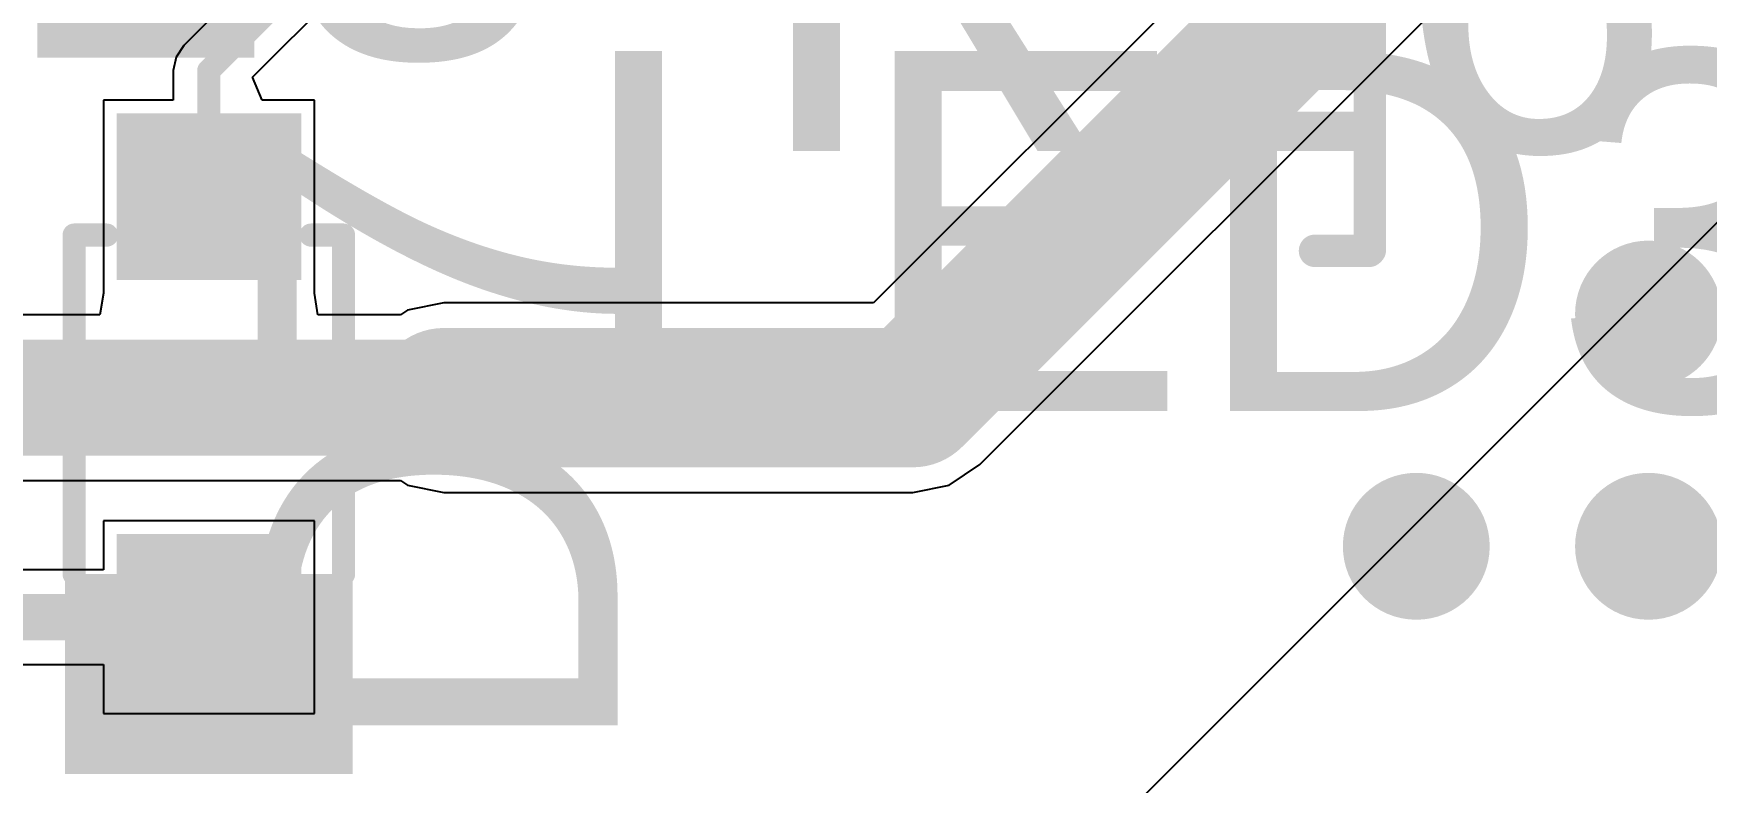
# Model space of a CAD drawing. Header units: millimetres. Extents: x -23 to 83, y -38 to 11.
# Drawn here: x 64.9 to 74.05, y -27.85 to -23.75 of the extents above; entities that cross this region are included whole.
import ezdxf

# ---------------------------------------------------------------- set-up
doc = ezdxf.new("R2010")
doc.units = ezdxf.units.MM
for name, color, linetype in [('BottomLayer', 5, 'Continuous'), ('BottomSolder', 6, 'Continuous'), ('TopLayer', 1, 'Continuous'), ('TopOverlay', 2, 'Continuous'), ('TopPaste', 8, 'Continuous'), ('TopSolder', 216, 'Continuous'), ('ViaHoleLayer', 16, 'Continuous')]:
    doc.layers.add(name, color=color, linetype=linetype)
doc.styles.add('Arial', font='', dxfattribs={"height": 0.2})
doc.styles.get('Arial').set_extended_font_data('Arial')

# ---------------------------------------------------------------- blocks, each defined once
blk = doc.blocks.new('SOD_323_56')
at = {"layer": 'TopLayer'}
for points in [[(-0.74999977, -0.4500003700000001), (-1.55000071, -0.4500003699999999), (-1.55000071, 0.4500003700000001), (-0.74999977, 0.4500003699999999)], [(1.55000071, -0.4500003700000001), (0.74999977, -0.4500003699999999), (0.74999977, 0.4500003700000001), (1.55000071, 0.4500003699999999)]]:
    blk.add_hatch(color=1, dxfattribs=at).paths.add_polyline_path(points)
at = {"layer": 'TopOverlay'}
for points in [[(-2.0066, 0.4826), (-0.9143999999999999, 0.4826), (-0.9143999999999999, 0.7874), (-2.0066, 0.7874)], [(-2.0066, -0.508), (-1.5748, -0.508), (-1.5748, 0.508), (-2.0066, 0.508)], [(-2.0066, -0.7874), (-0.9143999999999999, -0.7874), (-0.9143999999999999, -0.4826), (-2.0066, -0.4826)]]:
    blk.add_hatch(color=2, dxfattribs=at).paths.add_polyline_path(points)
at = {"layer": 'TopPaste'}
for points in [[(-0.74999977, -0.4500003700000001), (-1.55000071, -0.4500003699999999), (-1.55000071, 0.4500003700000001), (-0.74999977, 0.4500003699999999)], [(1.55000071, -0.4500003700000001), (0.74999977, -0.4500003699999999), (0.74999977, 0.4500003700000001), (1.55000071, 0.4500003699999999)]]:
    blk.add_hatch(color=8, dxfattribs=at).paths.add_polyline_path(points)
at = {"layer": 'TopSolder'}
for points in [[(-0.69499861, -0.50500153), (-1.60500187, -0.5050015299999998), (-1.60500187, 0.50500153), (-0.69499861, 0.5050015299999998)], [(1.60500187, -0.50500153), (0.69499861, -0.5050015299999998), (0.69499861, 0.50500153), (1.60500187, 0.5050015299999998)]]:
    blk.add_hatch(color=216, dxfattribs=at).paths.add_polyline_path(points)
at = {"layer": 'TopOverlay', "const_width": 0.127}
for points in [[(-0.9143999999999999, 0.7366), (0.9397999999999999, 0.7366)], [(0.9397999999999999, 0.7366), (0.9397999999999999, 0.5588)], [(0.9397999999999999, -0.5588), (0.9397999999999999, -0.7366)], [(-0.9143999999999999, -0.7366), (0.9397999999999999, -0.7366)]]:
    blk.add_lwpolyline(points, dxfattribs=at)
at = {"layer": 'TopOverlay', "const_width": 0.0635}
for points in [[(-0.9461499999999999, 0.7366, 1), (-0.88265, 0.7366, 1)], [(0.9080499999999999, 0.7366, 1), (0.9715499999999999, 0.7366, 1)], [(0.9080499999999999, 0.7366, 1), (0.9715499999999999, 0.7366, 1)], [(0.9080499999999999, 0.5588, 1), (0.9715499999999999, 0.5588, 1)], [(0.9080499999999999, -0.5588, 1), (0.9715499999999999, -0.5588, 1)], [(-0.9461499999999999, -0.7366, 1), (-0.88265, -0.7366, 1)], [(0.9080499999999999, -0.7366, 1), (0.9715499999999999, -0.7366, 1)], [(0.9080499999999999, -0.7366, 1), (0.9715499999999999, -0.7366, 1)]]:
    blk.add_lwpolyline(points, format="xyb", close=True, dxfattribs=at)

msp = doc.modelspace()

# ---------------------------------------------------------------- hatches: boundary and pattern name
at = {"layer": 'BottomLayer'}
h = msp.add_hatch(color=5, dxfattribs=at)
edge = h.paths.add_edge_path()
edge.add_arc((73.73111999999999, -25.288494), 0.2999994, 0, 360)
h = msp.add_hatch(color=5, dxfattribs=at)
edge = h.paths.add_edge_path()
edge.add_arc((72.46112, -26.558494), 0.2999994, 0, 360)
h = msp.add_hatch(color=5, dxfattribs=at)
edge = h.paths.add_edge_path()
edge.add_arc((73.73111999999999, -26.558494), 0.2999994, 0, 360)
at = {"layer": 'BottomSolder'}
h = msp.add_hatch(color=6, dxfattribs=at)
edge = h.paths.add_edge_path()
edge.add_arc((73.73111999999999, -25.288494), 0.4015993999999999, 0, 360)
h = msp.add_hatch(color=6, dxfattribs=at)
edge = h.paths.add_edge_path()
edge.add_arc((72.46112, -26.558494), 0.4015993999999999, 0, 360)
h = msp.add_hatch(color=6, dxfattribs=at)
edge = h.paths.add_edge_path()
edge.add_arc((73.73111999999999, -26.558494), 0.4015993999999999, 0, 360)
at = {"layer": 'TopLayer'}
h = msp.add_hatch(color=1, dxfattribs=at)
edge = h.paths.add_edge_path()
edge.add_arc((73.73111999999999, -25.288494), 0.2999994, 0, 360)
h = msp.add_hatch(color=1, dxfattribs=at)
edge = h.paths.add_edge_path()
edge.add_arc((72.46112, -26.558494), 0.2999994, 0, 360)
h = msp.add_hatch(color=1, dxfattribs=at)
edge = h.paths.add_edge_path()
edge.add_arc((73.73111999999999, -26.558494), 0.2999994, 0, 360)
at = {"layer": 'TopSolder'}
h = msp.add_hatch(color=216, dxfattribs=at)
edge = h.paths.add_edge_path()
edge.add_arc((73.73111999999999, -25.288494), 0.4015993999999999, 0, 360)
h = msp.add_hatch(color=216, dxfattribs=at)
edge = h.paths.add_edge_path()
edge.add_arc((72.46112, -26.558494), 0.4015993999999999, 0, 360)
h = msp.add_hatch(color=216, dxfattribs=at)
edge = h.paths.add_edge_path()
edge.add_arc((73.73111999999999, -26.558494), 0.4015993999999999, 0, 360)
at = {"layer": 'ViaHoleLayer'}
h = msp.add_hatch(color=16, dxfattribs=at)
edge = h.paths.add_edge_path()
edge.add_arc((73.73111999999999, -25.288494), 0.1499997, 0, 360)
h = msp.add_hatch(color=16, dxfattribs=at)
edge = h.paths.add_edge_path()
edge.add_arc((72.46112, -26.558494), 0.1499997, 0, 360)
h = msp.add_hatch(color=16, dxfattribs=at)
edge = h.paths.add_edge_path()
edge.add_arc((73.73111999999999, -26.558494), 0.1499997, 0, 360)

# ---------------------------------------------------------------- linework, layer by layer
at = {"layer": 'TopLayer'}
for p, q in [((70.07375368, -26.11194168), (73.52586767999999, -22.65982768)), ((70.90029761999999, -27.993594), (76.18221999999999, -22.71167162)), ((71.58817788, -23.13252676), (69.49296235999999, -25.22774228)), ((66.0965912, -23.99249456), (66.93144348, -23.15764228)), ((66.2449018, -23.29481244), (65.71977711999999, -23.81993712)), ((65.67767407999999, -23.88294944), (65.66288874, -23.95728)), ((65.71977711999999, -23.81993712), (65.67767407999999, -23.88294944)), ((65.66288874, -23.95728), (65.66288874, -24.11949456)), ((66.14919714, -24.11949456), (66.0965912, -23.99249456)), ((65.66288874, -24.11949456), (65.2801209, -24.11949456)), ((65.2801209, -24.11949456), (65.2801209, -25.17349042)), ((66.4341191, -24.11949456), (66.14919714, -24.11949456)), ((66.4341191, -25.17349042), (66.4341191, -24.11949456)), ((65.28011836, -25.17349042), (65.2607915, -25.29248688)), ((65.2801209, -25.17349042), (65.28011836, -25.17349042)), ((66.43412163999999, -25.17349042), (66.4341191, -25.17349042)), ((66.4534485, -25.29248688), (66.43412163999999, -25.17349042)), ((67.142106, -25.22774228), (66.94389456, -25.26716816)), ((69.49296235999999, -25.22774228), (67.142106, -25.22774228)), ((65.2607915, -25.29248688), (63.80722316, -25.29248688)), ((66.90600284, -25.29248688), (66.4534485, -25.29248688)), ((66.94389456, -25.26716816), (66.90600284, -25.29248688)), ((69.90571743999999, -26.22421984), (70.07375368, -26.11194168)), ((63.80722316, -26.19890112), (66.90600284, -26.19890112)), ((66.90600284, -26.19890112), (66.94389456, -26.22421984)), ((66.94389456, -26.22421984), (67.142106, -26.26364572)), ((69.707506, -26.26364572), (69.90571743999999, -26.22421984)), ((67.142106, -26.26364572), (69.707506, -26.26364572)), ((66.4341191, -26.41949504), (65.2801209, -26.41949504)), ((65.2801209, -26.41949504), (65.2801209, -26.68751838)), ((66.4341191, -27.47349344), (66.4341191, -26.41949504)), ((65.2801209, -26.68751838), (63.15836999999999, -26.68751838)), ((63.26564181999999, -27.2054701), (65.2801209, -27.2054701)), ((65.2801209, -27.2054701), (65.2801209, -27.47349344)), ((65.2801209, -27.47349344), (66.4341191, -27.47349344))]:
    msp.add_line(p, q, dxfattribs=at)
for points, const_width in [([(69.707506, -25.745694), (73.15962, -22.29358)], 0.7619999999999999), ([(65.85712, -23.95728), (66.7941006, -23.0202994)], 0.127), ([(65.85712, -24.64649376), (65.85712, -23.95728)], 0.127), ([(63.57112, -25.745694), (67.142106, -25.745694)], 0.635), ([(67.142106, -25.745694), (69.707506, -25.745694)], 0.7619999999999999), ([(63.15836999999999, -26.94649424), (65.85712, -26.94649424)], 0.254)]:
    msp.add_lwpolyline(points, dxfattribs=dict(at, const_width=const_width))
for points, const_width in [([(65.82536999999999, -23.95728, 1), (65.88887, -23.95728, 1)], 0.0635), ([(65.82536999999999, -23.95728, 1), (65.88887, -23.95728, 1)], 0.0635), ([(65.82536999999999, -24.64649376, 1), (65.88887, -24.64649376, 1)], 0.0635), ([(66.951606, -25.745694, 1), (67.332606, -25.745694, 1)], 0.3809999999999999), ([(66.983356, -25.745694, 1), (67.300856, -25.745694, 1)], 0.3175), ([(69.517006, -25.745694, 1), (69.898006, -25.745694, 1)], 0.3809999999999999), ([(69.517006, -25.745694, 1), (69.898006, -25.745694, 1)], 0.3809999999999999), ([(65.79362, -26.94649424, 1), (65.92062, -26.94649424, 1)], 0.127)]:
    msp.add_lwpolyline(points, format="xyb", close=True, dxfattribs=dict(at, const_width=const_width))
at = {"layer": 'TopOverlay', "const_width": 0.1778}
for points in [[(72.20711999999999, -24.93772), (72.20711999999999, -21.249894)], [(71.9074, -24.9428), (72.20204, -24.9428)], [(72.20204, -24.9428), (72.20711999999999, -24.93772)]]:
    msp.add_lwpolyline(points, dxfattribs=at)
at = {"layer": 'TopOverlay', "const_width": 0.08889999999999999}
for points in [[(71.86295, -24.9428, 1), (71.95185, -24.9428, 1)], [(72.15759, -24.9428, 1), (72.24649, -24.9428, 1)], [(72.15759, -24.9428, 1), (72.24649, -24.9428, 1)], [(72.16266999999999, -24.93772, 1), (72.25156999999999, -24.93772, 1)], [(72.16266999999999, -24.93772, 1), (72.25156999999999, -24.93772, 1)]]:
    msp.add_lwpolyline(points, format="xyb", close=True, dxfattribs=at)

# ---------------------------------------------------------------- block references
at = {"rotation": 90}
msp.add_blockref('SOD_323_56', (65.85712, -25.796494), dxfattribs=at)

# ---------------------------------------------------------------- texts
at = {"layer": 'TopOverlay', "style": 'Arial'}
for s, p in [('C18', (62.7243983, -23.88662228)), ('R16', (68.82648414, -24.3963317)), ('LED3', (67.85360064, -25.8187317))]:
    msp.add_text(s, height=1.9685, dxfattribs=at).set_placement(p)
msp.add_text('D7', height=1.9685, rotation=90, dxfattribs=at).set_placement((68.09252828, -27.76332776))

doc.saveas('drawing.dxf')
